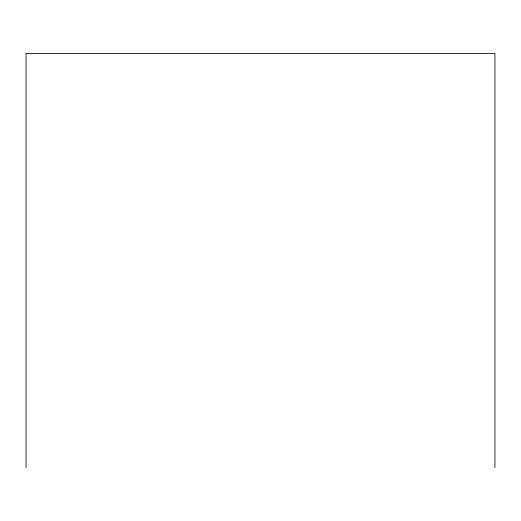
<?xml version="1.0" encoding="UTF-8"?>
<svg xmlns="http://www.w3.org/2000/svg" width="521" height="521" viewBox="0 0 521 521"><rect width="100%" height="100%" fill="white"/><g stroke="black" fill="none" stroke-linecap="round" stroke-linejoin="round"><path stroke-width="0.78" d="M494.95 467.571L494.95 53.429L26.05 53.429L26.05 467.571"/></g></svg>
